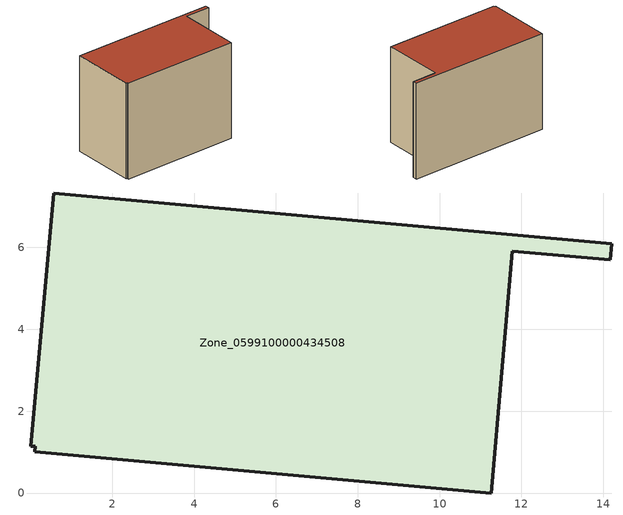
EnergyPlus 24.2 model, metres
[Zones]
Zone_0599100000434508
 floor ground (C_G): 0.01,1.15 0.57,7.33 14.2,6.09 14.17,5.69 11.78,5.9 11.26,0 0.11,1 0.12,1.14 z0
 wall outside (C_F): 14.17,5.69 14.2,6.09 0.57,7.33 0.01,1.15 0.12,1.14 0.11,1 11.26,0 11.78,5.9 14.17,5.69 z0:9.18
 roof outside (C_R): 0.57,7.33 0.01,1.15 0.12,1.14 0.11,1 11.26,0 11.78,5.9 14.17,5.69 14.2,6.09 z9.18
[BUILDING]
Pand.0599100000434508: North Axis=0; Terrain=City; Loads Convergence Tolerance Value=0.04; Temperature Convergence Tolerance Value=0.4; Solar Distribution=FullExterior; Maximum Number of Warmup Days=25; Minimum Number of Warmup Days=1
[Site:Location]
Rotterdam.The.Hague.AP_ZH_NLD Design_Conditions: Latitude=51.96; Longitude=4.45; Time Zone=1; Elevation=-4.5
[SITE:GROUNDTEMPERATURE:BUILDINGSURFACE]
18, 18, 18, 18, 18, 18, 18, 18, 18, 18, 18, 18
[MATERIAL] Thermal Absorptance=0.9; Solar Absorptance=0.7; Visible Absorptance=0.7
Name | Roughness | Thickness | Conductivity | Density | Specific Heat
G.TI.2006-2014 | MediumSmooth | 0.15 | 0.06 | 540 | 1210
F.TI.2006-2014 | Rough | 0.3 | 0.12 | 1920 | 840
R.TI.2006-2014 | MediumRough | 0.2 | 0.08 | 1500 | 1000
[CONSTRUCTION]
C_G: G.TI.2006-2014
C_F: F.TI.2006-2014
C_R: R.TI.2006-2014
[ZONE]
Zone_0599100000434508: Type=1; Multiplier=1; Ceiling Height=Autocalculate; Volume=Autocalculate; Floor Area=autocalculate; Part of Total Floor Area=Yes
[ZONEINFILTRATION:DESIGNFLOWRATE]
Infil_Zone_0599100000434508: Zone or ZoneList or Space or SpaceList=Zone_0599100000434508; Schedule=AlwaysOn; Design Flow Rate Calculation Method=Flow/Area; Flow Rate per Floor Area=0.0015; Constant Term Coefficient=1; Temperature Term Coefficient=0; Velocity Term Coefficient=0; Velocity Squared Term Coefficient=0
[HVACTEMPLATE:ZONE:IDEALLOADSAIRSYSTEM]
Zone_0599100000434508: Maximum Heating Supply Air Temperature=50; Minimum Cooling Supply Air Temperature=13; Maximum Heating Supply Air Humidity Ratio=0.0156; Minimum Cooling Supply Air Humidity Ratio=0.0077; Heating Limit=NoLimit; Cooling Limit=NoLimit; Dehumidification Control Type=ConstantSensibleHeatRatio; Cooling Sensible Heat Ratio=0.7; Dehumidification Setpoint=60; Humidification Control Type=None; Humidification Setpoint=30; Outdoor Air Method=None; Outdoor Air Flow Rate per Person=0.00944; Outdoor Air Flow Rate per Zone Floor Area=0; Outdoor Air Flow Rate per Zone=0; Demand Controlled Ventilation Type=None; Outdoor Air Economizer Type=NoEconomizer; Heat Recovery Type=None; Sensible Heat Recovery Effectiveness=0.7; Latent Heat Recovery Effectiveness=0.65
[ZONECONTROL:THERMOSTAT]
ThermostatControl_Zone_0599100000434508: Zone or ZoneList=Zone_0599100000434508; Control Type Schedule=DualSetpointControlType; Control 1=Thermostat_Zone_0599100000434508; Temperature Difference Between Cutout And Setpoint=0
[THERMOSTATSETPOINT:DUALSETPOINT]
Thermostat_Zone_0599100000434508: Heating Setpoint Temperature Schedule=HeatingSetpoint_Zone_0599100000434508; Cooling Setpoint Temperature Schedule=CoolingSetpoint_Zone_0599100000434508
[SCHEDULE:COMPACT]
HeatingSetpoint_Zone_0599100000434508: Through: 12/31, For: AllDays, Until: 24:00, 21
CoolingSetpoint_Zone_0599100000434508: Through: 12/31, For: AllDays, Until: 24:00, 24
DualSetpointControlType: Through: 12/31, For: AllDays, Until: 24:00, 4
AlwaysOn: Through: 12/31, For: AllDays, Until: 24:00, 1
